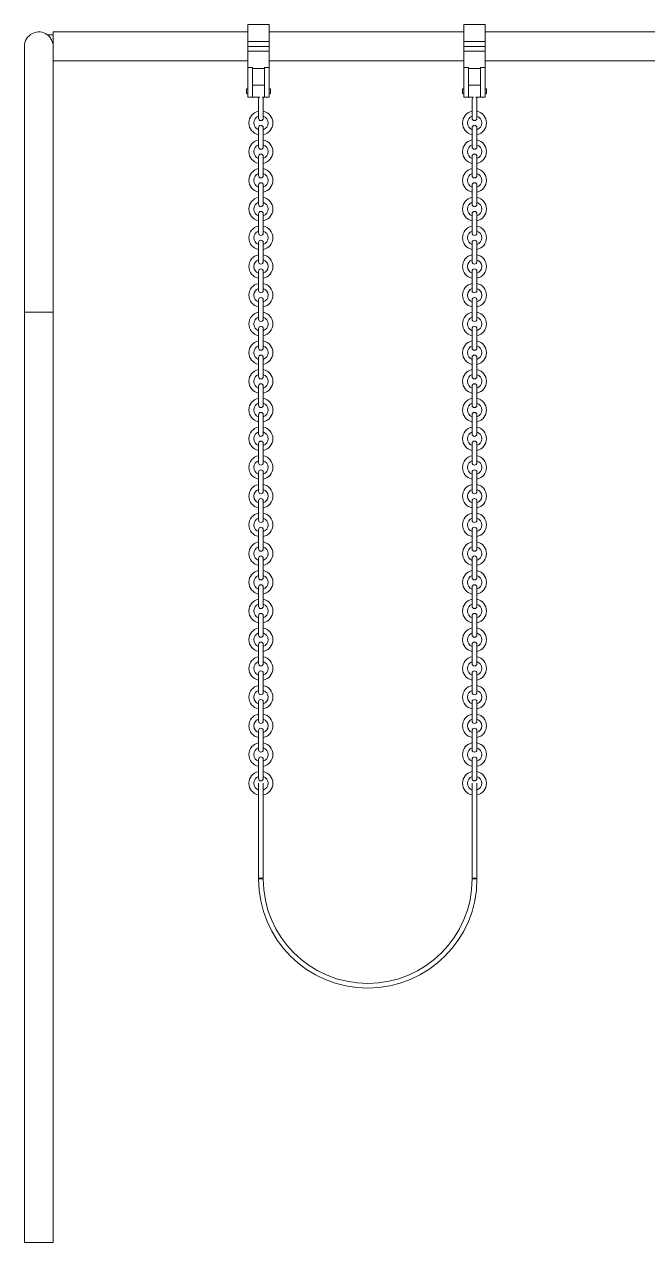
# Model space of a CAD drawing. Header units: metres. Extents: x 4147 to 12436, y -342 to 3787.
# Drawn here: x 4147 to 5449, y -303 to 2243 of the extents above; entities that cross this region are included whole.
import ezdxf

# ---------------------------------------------------------------- set-up
doc = ezdxf.new("R2010")
doc.units = ezdxf.units.M
doc.layers.add('ceco.net 250', color=7, linetype='Continuous', lineweight=9)

msp = doc.modelspace()

# ---------------------------------------------------------------- linework, layer by layer
at = {"layer": 'ceco.net 250', "extrusion": (0, 1, 6.12323e-17)}
for p, q in [((4613.3, 2243.2), (4613.3, 2207.2)), ((4613.3, 2243.2), (4658.3, 2243.2)), ((4658.3, 2207.2), (4658.3, 2243.2)), ((5064.7, 2243.2), (5064.7, 2207.2)), ((5064.7, 2243.2), (5109.7, 2243.2)), ((5109.7, 2207.2), (5109.7, 2243.2)), ((4206.9, 2221.3), (4194.8, 2221.3)), ((4206.9, 2196.4), (4206.9, 2227.4)), ((4613.3, 2227.4), (4206.9, 2227.4)), ((5064.7, 2227.4), (4658.3, 2227.4)), ((5480.2, 2227.4), (5109.7, 2227.4)), ((4146.5, 2197.2), (4146.5, 1642)), ((4206.9, 1642), (4206.9, 2196.4)), ((4613.3, 2197.2), (4613.3, 2207.2)), ((4613.3, 2207.2), (4658.3, 2207.2)), ((4613.3, 2197.2), (4658.3, 2197.2)), ((4613.3, 2197.2), (4658.3, 2197.2)), ((4613.3, 2197.2), (4613.3, 2187.2)), ((4658.3, 2207.2), (4658.3, 2197.2)), ((4658.3, 2187.2), (4658.3, 2197.2)), ((5064.7, 2197.2), (5064.7, 2207.2)), ((5064.7, 2207.2), (5109.7, 2207.2)), ((5064.7, 2197.2), (5109.7, 2197.2)), ((5064.7, 2197.2), (5109.7, 2197.2)), ((5064.7, 2197.2), (5064.7, 2187.2)), ((5109.7, 2207.2), (5109.7, 2197.2)), ((5109.7, 2187.2), (5109.7, 2197.2)), ((4613.3, 2167), (4206.9, 2167)), ((4613.3, 2187.2), (4613.3, 2153)), ((4613.3, 2187.2), (4658.3, 2187.2)), ((4658.3, 2153), (4658.3, 2187.2)), ((5064.7, 2167), (4658.3, 2167)), ((5064.7, 2187.2), (5064.7, 2153)), ((5064.7, 2187.2), (5109.7, 2187.2)), ((5109.7, 2153), (5109.7, 2187.2)), ((5480.2, 2167), (5109.7, 2167)), ((4613.3, 2091.2), (4613.3, 2153)), ((4623.3, 2153), (4613.3, 2153)), ((4623.3, 2153), (4623.3, 2091.2)), ((4623.3, 2151.2), (4648.3, 2151.2)), ((4648.3, 2153), (4648.3, 2091.2)), ((4658.3, 2153), (4648.3, 2153)), ((4658.3, 2091.2), (4658.3, 2153)), ((5064.7, 2091.2), (5064.7, 2153)), ((5074.7, 2153), (5064.7, 2153)), ((5074.7, 2153), (5074.7, 2091.2)), ((5074.7, 2151.2), (5099.7, 2151.2)), ((5099.7, 2153), (5099.7, 2091.2)), ((5109.7, 2153), (5099.7, 2153)), ((5109.7, 2091.2), (5109.7, 2153)), ((4623.3, 2116.2), (4648.3, 2116.2)), ((5074.7, 2116.2), (5099.7, 2116.2)), ((4610.8, 2108.7), (4610.8, 2103.7)), ((4610.8, 2108.7), (4613.3, 2108.7)), ((4610.8, 2103.7), (4610.8, 2098.7)), ((4610.8, 2098.7), (4613.3, 2098.7)), ((4623.3, 2091.2), (4613.3, 2091.2)), ((4623.3, 2091.2), (4637.8, 2091.2)), ((4643.8, 2091.2), (4648.3, 2091.2)), ((4648.3, 2091.2), (4658.3, 2091.2)), ((4658.3, 2108.7), (4660.8, 2108.7)), ((4658.3, 2098.7), (4660.8, 2098.7)), ((4660.8, 2103.7), (4660.8, 2108.7)), ((4660.8, 2098.7), (4660.8, 2103.7)), ((5062.2, 2108.7), (5062.2, 2103.7)), ((5062.2, 2108.7), (5064.7, 2108.7)), ((5062.2, 2103.7), (5062.2, 2098.7)), ((5062.2, 2098.7), (5064.7, 2098.7)), ((5074.7, 2091.2), (5064.7, 2091.2)), ((5074.7, 2091.2), (5084.2, 2091.2)), ((5090.2, 2091.2), (5099.7, 2091.2)), ((5099.7, 2091.2), (5109.7, 2091.2)), ((5109.7, 2108.7), (5112.2, 2108.7)), ((5109.7, 2098.7), (5112.2, 2098.7)), ((5112.2, 2103.7), (5112.2, 2108.7)), ((5112.2, 2098.7), (5112.2, 2103.7)), ((4635.8, 2087.2), (4635.8, 2047.2)), ((4645.8, 2047.2), (4645.8, 2087.2)), ((5082.2, 2087.2), (5082.2, 2047.2)), ((5092.2, 2047.2), (5092.2, 2087.2)), ((4635.8, 2027.2), (4635.8, 1987.2)), ((4645.8, 1987.2), (4645.8, 2027.2)), ((5082.2, 2027.2), (5082.2, 1987.2)), ((5092.2, 1987.2), (5092.2, 2027.2)), ((4635.8, 1967.2), (4635.8, 1927.2)), ((4645.8, 1927.2), (4645.8, 1967.2)), ((5082.2, 1967.2), (5082.2, 1927.2)), ((5092.2, 1927.2), (5092.2, 1967.2)), ((4635.8, 1907.2), (4635.8, 1867.2)), ((4645.8, 1867.2), (4645.8, 1907.2)), ((5082.2, 1907.2), (5082.2, 1867.2)), ((5092.2, 1867.2), (5092.2, 1907.2)), ((4635.8, 1847.2), (4635.8, 1807.2)), ((4645.8, 1807.2), (4645.8, 1847.2)), ((5082.2, 1847.2), (5082.2, 1807.2)), ((5092.2, 1807.2), (5092.2, 1847.2)), ((4635.8, 1787.2), (4635.8, 1747.2)), ((4645.8, 1747.2), (4645.8, 1787.2)), ((5082.2, 1787.2), (5082.2, 1747.2)), ((5092.2, 1747.2), (5092.2, 1787.2)), ((4635.8, 1727.2), (4635.8, 1687.2)), ((4645.8, 1687.2), (4645.8, 1727.2)), ((5082.2, 1727.2), (5082.2, 1687.2)), ((5092.2, 1687.2), (5092.2, 1727.2)), ((4635.8, 1667.2), (4635.8, 1627.2)), ((4645.8, 1627.2), (4645.8, 1667.2)), ((5082.2, 1667.2), (5082.2, 1627.2)), ((5092.2, 1627.2), (5092.2, 1667.2)), ((4206.9, 1642), (4146.5, 1642)), ((4206.9, 1642), (4146.5, 1642)), ((4146.5, 1642), (4146.5, -302.8)), ((4206.9, 1642), (4206.9, -302.8)), ((4635.8, 1607.2), (4635.8, 1567.2)), ((4645.8, 1567.2), (4645.8, 1607.2)), ((5082.2, 1607.2), (5082.2, 1567.2)), ((5092.2, 1567.2), (5092.2, 1607.2)), ((4635.8, 1547.2), (4635.8, 1507.2)), ((4645.8, 1507.2), (4645.8, 1547.2)), ((5082.2, 1547.2), (5082.2, 1507.2)), ((5092.2, 1507.2), (5092.2, 1547.2)), ((4635.8, 1487.2), (4635.8, 1447.2)), ((4645.8, 1447.2), (4645.8, 1487.2)), ((5082.2, 1487.2), (5082.2, 1447.2)), ((5092.2, 1447.2), (5092.2, 1487.2)), ((4635.8, 1427.2), (4635.8, 1387.2)), ((4645.8, 1387.2), (4645.8, 1427.2)), ((5082.2, 1427.2), (5082.2, 1387.2)), ((5092.2, 1387.2), (5092.2, 1427.2)), ((4635.8, 1367.2), (4635.8, 1327.2)), ((4645.8, 1327.2), (4645.8, 1367.2)), ((5082.2, 1367.2), (5082.2, 1327.2)), ((5092.2, 1327.2), (5092.2, 1367.2)), ((4635.8, 1307.2), (4635.8, 1267.2)), ((4645.8, 1267.2), (4645.8, 1307.2)), ((5082.2, 1307.2), (5082.2, 1267.2)), ((5092.2, 1267.2), (5092.2, 1307.2)), ((4635.8, 1247.2), (4635.8, 1207.2)), ((4645.8, 1207.2), (4645.8, 1247.2)), ((5082.2, 1247.2), (5082.2, 1207.2)), ((5092.2, 1207.2), (5092.2, 1247.2)), ((4635.8, 1187.2), (4635.8, 1147.2)), ((4645.8, 1147.2), (4645.8, 1187.2)), ((5082.2, 1187.2), (5082.2, 1147.2)), ((5092.2, 1147.2), (5092.2, 1187.2)), ((4635.8, 1127.2), (4635.8, 1087.2)), ((4645.8, 1087.2), (4645.8, 1127.2)), ((5082.2, 1127.2), (5082.2, 1087.2)), ((5092.2, 1087.2), (5092.2, 1127.2)), ((4635.8, 1067.2), (4635.8, 1027.2)), ((4645.8, 1027.2), (4645.8, 1067.2)), ((5082.2, 1067.2), (5082.2, 1027.2)), ((5092.2, 1027.2), (5092.2, 1067.2)), ((4635.8, 1007.2), (4635.8, 967.2)), ((4645.8, 967.2), (4645.8, 1007.2)), ((5082.2, 1007.2), (5082.2, 967.2)), ((5092.2, 967.2), (5092.2, 1007.2)), ((4635.8, 947.2), (4635.8, 907.2)), ((4645.8, 907.2), (4645.8, 947.2)), ((5082.2, 947.2), (5082.2, 907.2)), ((5092.2, 907.2), (5092.2, 947.2)), ((4635.8, 887.2), (4635.8, 847.2)), ((4645.8, 847.2), (4645.8, 887.2)), ((5082.2, 887.2), (5082.2, 847.2)), ((5092.2, 847.2), (5092.2, 887.2)), ((4635.8, 827.2), (4635.8, 787.2)), ((4645.8, 787.2), (4645.8, 827.2)), ((5082.2, 827.2), (5082.2, 787.2)), ((5092.2, 787.2), (5092.2, 827.2)), ((4635.8, 767.2), (4635.8, 727.2)), ((4645.8, 727.2), (4645.8, 767.2)), ((5082.2, 767.2), (5082.2, 727.2)), ((5092.2, 727.2), (5092.2, 767.2)), ((4635.8, 707.2), (4635.8, 667.2)), ((4645.8, 667.2), (4645.8, 707.2)), ((5082.2, 707.2), (5082.2, 667.2)), ((5092.2, 667.2), (5092.2, 707.2)), ((4635.8, 457.2), (4635.8, 657.2)), ((4645.8, 457.2), (4645.8, 657.2)), ((5082.2, 657.2), (5082.2, 457.2)), ((5092.2, 657.2), (5092.2, 457.2)), ((4635.8, 457.2), (4645.8, 457.2)), ((5082.2, 457.2), (5092.2, 457.2)), ((4146.5, -302.8), (4206.9, -302.8))]:
    msp.add_line(p, q, dxfattribs=at)
at = {"layer": 'ceco.net 250'}
for centre, radius, start, end in [((4176.7, 2197.2), 30.2, 53.1301, 180), ((4176.7, 2197.2), 30.2, 53.1301, 180), ((4640.8, 2087.2), 5, 126.8699, 180), ((4640.8, 2087.2), 5, 0, 53.1301), ((5087.2, 2087.2), 5, 126.8699, 180), ((5087.2, 2087.2), 5, 0, 53.1301), ((4640.8, 2037.2), 25, 101.537, 180), ((4640.8, 2037.2), 25, 180, 258.463), ((4640.8, 2037.2), 15, 109.4712, 180), ((4640.8, 2037.2), 15, 180, 250.5288), ((4640.8, 2047.2), 5, 180, 0), ((4640.8, 2037.2), 25, 281.537, 78.463), ((4640.8, 2037.2), 15, 289.4712, 70.5288), ((5087.2, 2037.2), 25, 101.537, 180), ((5087.2, 2037.2), 25, 180, 258.463), ((5087.2, 2037.2), 15, 109.4712, 180), ((5087.2, 2037.2), 15, 180, 250.5288), ((5087.2, 2047.2), 5, 180, 0), ((5087.2, 2037.2), 25, 281.537, 78.463), ((5087.2, 2037.2), 15, 289.4712, 70.5288), ((4640.8, 2027.2), 5, 0, 180), ((5087.2, 2027.2), 5, 0, 180), ((4640.8, 1977.2), 25, 101.537, 180), ((4640.8, 1977.2), 15, 109.4712, 180), ((4640.8, 1987.2), 5, 180, 0), ((4640.8, 1977.2), 25, 281.537, 78.463), ((4640.8, 1977.2), 15, 289.4712, 70.5288), ((5087.2, 1977.2), 25, 101.537, 180), ((5087.2, 1977.2), 15, 109.4712, 180), ((5087.2, 1987.2), 5, 180, 0), ((5087.2, 1977.2), 25, 281.537, 78.463), ((5087.2, 1977.2), 15, 289.4712, 70.5288), ((4640.8, 1977.2), 25, 180, 258.463), ((4640.8, 1977.2), 15, 180, 250.5288), ((4640.8, 1967.2), 5, 0, 180), ((5087.2, 1977.2), 25, 180, 258.463), ((5087.2, 1977.2), 15, 180, 250.5288), ((5087.2, 1967.2), 5, 0, 180), ((4640.8, 1917.2), 25, 101.537, 180), ((4640.8, 1917.2), 25, 281.537, 78.463), ((5087.2, 1917.2), 25, 101.537, 180), ((5087.2, 1917.2), 25, 281.537, 78.463), ((4640.8, 1917.2), 25, 180, 258.463), ((4640.8, 1917.2), 15, 109.4712, 180), ((4640.8, 1917.2), 15, 180, 250.5288), ((4640.8, 1927.2), 5, 180, 0), ((4640.8, 1907.2), 5, 0, 180), ((4640.8, 1917.2), 15, 289.4712, 70.5288), ((5087.2, 1917.2), 25, 180, 258.463), ((5087.2, 1917.2), 15, 109.4712, 180), ((5087.2, 1917.2), 15, 180, 250.5288), ((5087.2, 1927.2), 5, 180, 0), ((5087.2, 1907.2), 5, 0, 180), ((5087.2, 1917.2), 15, 289.4712, 70.5288), ((4640.8, 1857.2), 25, 101.537, 180), ((4640.8, 1857.2), 15, 109.4712, 180), ((4640.8, 1867.2), 5, 180, 0), ((4640.8, 1857.2), 25, 281.537, 78.463), ((4640.8, 1857.2), 15, 289.4712, 70.5288), ((5087.2, 1857.2), 25, 101.537, 180), ((5087.2, 1857.2), 15, 109.4712, 180), ((5087.2, 1867.2), 5, 180, 0), ((5087.2, 1857.2), 25, 281.537, 78.463), ((5087.2, 1857.2), 15, 289.4712, 70.5288), ((4640.8, 1857.2), 25, 180, 258.463), ((4640.8, 1857.2), 15, 180, 250.5288), ((4640.8, 1847.2), 5, 0, 180), ((5087.2, 1857.2), 25, 180, 258.463), ((5087.2, 1857.2), 15, 180, 250.5288), ((5087.2, 1847.2), 5, 0, 180), ((4640.8, 1797.2), 25, 101.537, 180), ((4640.8, 1797.2), 15, 109.4712, 180), ((4640.8, 1797.2), 25, 281.537, 78.463), ((4640.8, 1797.2), 15, 289.4712, 70.5288), ((5087.2, 1797.2), 25, 101.537, 180), ((5087.2, 1797.2), 15, 109.4712, 180), ((5087.2, 1797.2), 25, 281.537, 78.463), ((5087.2, 1797.2), 15, 289.4712, 70.5288), ((4640.8, 1797.2), 25, 180, 258.463), ((4640.8, 1797.2), 15, 180, 250.5288), ((4640.8, 1807.2), 5, 180, 0), ((4640.8, 1787.2), 5, 0, 180), ((5087.2, 1797.2), 25, 180, 258.463), ((5087.2, 1797.2), 15, 180, 250.5288), ((5087.2, 1807.2), 5, 180, 0), ((5087.2, 1787.2), 5, 0, 180), ((4640.8, 1737.2), 25, 101.537, 180), ((4640.8, 1737.2), 25, 281.537, 78.463), ((5087.2, 1737.2), 25, 101.537, 180), ((5087.2, 1737.2), 25, 281.537, 78.463), ((4640.8, 1737.2), 25, 180, 258.463), ((4640.8, 1737.2), 15, 109.4712, 180), ((4640.8, 1737.2), 15, 180, 250.5288), ((4640.8, 1747.2), 5, 180, 0), ((4640.8, 1727.2), 5, 0, 180), ((4640.8, 1737.2), 15, 289.4712, 70.5288), ((5087.2, 1737.2), 25, 180, 258.463), ((5087.2, 1737.2), 15, 109.4712, 180), ((5087.2, 1737.2), 15, 180, 250.5288), ((5087.2, 1747.2), 5, 180, 0), ((5087.2, 1727.2), 5, 0, 180), ((5087.2, 1737.2), 15, 289.4712, 70.5288), ((4640.8, 1677.2), 25, 101.537, 180), ((4640.8, 1677.2), 15, 109.4712, 180), ((4640.8, 1687.2), 5, 180, 0), ((4640.8, 1677.2), 25, 281.537, 78.463), ((4640.8, 1677.2), 15, 289.4712, 70.5288), ((5087.2, 1677.2), 25, 101.537, 180), ((5087.2, 1677.2), 15, 109.4712, 180), ((5087.2, 1687.2), 5, 180, 0), ((5087.2, 1677.2), 25, 281.537, 78.463), ((5087.2, 1677.2), 15, 289.4712, 70.5288), ((4640.8, 1677.2), 25, 180, 258.463), ((4640.8, 1677.2), 15, 180, 250.5288), ((4640.8, 1667.2), 5, 0, 180), ((5087.2, 1677.2), 25, 180, 258.463), ((5087.2, 1677.2), 15, 180, 250.5288), ((5087.2, 1667.2), 5, 0, 180), ((4640.8, 1617.2), 25, 101.537, 180), ((4640.8, 1617.2), 15, 109.4712, 180), ((4640.8, 1617.2), 25, 281.537, 78.463), ((4640.8, 1617.2), 15, 289.4712, 70.5288), ((5087.2, 1617.2), 25, 101.537, 180), ((5087.2, 1617.2), 15, 109.4712, 180), ((5087.2, 1617.2), 25, 281.537, 78.463), ((5087.2, 1617.2), 15, 289.4712, 70.5288), ((4640.8, 1617.2), 25, 180, 258.463), ((4640.8, 1617.2), 15, 180, 250.5288), ((4640.8, 1627.2), 5, 180, 0), ((4640.8, 1607.2), 5, 0, 180), ((5087.2, 1617.2), 25, 180, 258.463), ((5087.2, 1617.2), 15, 180, 250.5288), ((5087.2, 1627.2), 5, 180, 0), ((5087.2, 1607.2), 5, 0, 180), ((4640.8, 1557.2), 25, 101.537, 180), ((4640.8, 1557.2), 25, 281.537, 78.463), ((5087.2, 1557.2), 25, 101.537, 180), ((5087.2, 1557.2), 25, 281.537, 78.463), ((4640.8, 1557.2), 25, 180, 258.463), ((4640.8, 1557.2), 15, 109.4712, 180), ((4640.8, 1557.2), 15, 180, 250.5288), ((4640.8, 1567.2), 5, 180, 0), ((4640.8, 1557.2), 15, 289.4712, 70.5288), ((5087.2, 1557.2), 25, 180, 258.463), ((5087.2, 1557.2), 15, 109.4712, 180), ((5087.2, 1557.2), 15, 180, 250.5288), ((5087.2, 1567.2), 5, 180, 0), ((5087.2, 1557.2), 15, 289.4712, 70.5288), ((4640.8, 1547.2), 5, 0, 180), ((5087.2, 1547.2), 5, 0, 180), ((4640.8, 1497.2), 25, 101.537, 180), ((4640.8, 1497.2), 15, 109.4712, 180), ((4640.8, 1507.2), 5, 180, 0), ((4640.8, 1497.2), 25, 281.537, 78.463), ((4640.8, 1497.2), 15, 289.4712, 70.5288), ((5087.2, 1497.2), 25, 101.537, 180), ((5087.2, 1497.2), 15, 109.4712, 180), ((5087.2, 1507.2), 5, 180, 0), ((5087.2, 1497.2), 25, 281.537, 78.463), ((5087.2, 1497.2), 15, 289.4712, 70.5288), ((4640.8, 1497.2), 25, 180, 258.463), ((4640.8, 1497.2), 15, 180, 250.5288), ((4640.8, 1487.2), 5, 0, 180), ((5087.2, 1497.2), 25, 180, 258.463), ((5087.2, 1497.2), 15, 180, 250.5288), ((5087.2, 1487.2), 5, 0, 180), ((4640.8, 1437.2), 25, 101.537, 180), ((4640.8, 1437.2), 15, 109.4712, 180), ((4640.8, 1437.2), 25, 281.537, 78.463), ((4640.8, 1437.2), 15, 289.4712, 70.5288), ((5087.2, 1437.2), 25, 101.537, 180), ((5087.2, 1437.2), 15, 109.4712, 180), ((5087.2, 1437.2), 25, 281.537, 78.463), ((5087.2, 1437.2), 15, 289.4712, 70.5288), ((4640.8, 1437.2), 25, 180, 258.463), ((4640.8, 1437.2), 15, 180, 250.5288), ((4640.8, 1447.2), 5, 180, 0), ((4640.8, 1427.2), 5, 0, 180), ((5087.2, 1437.2), 25, 180, 258.463), ((5087.2, 1437.2), 15, 180, 250.5288), ((5087.2, 1447.2), 5, 180, 0), ((5087.2, 1427.2), 5, 0, 180), ((4640.8, 1377.2), 25, 101.537, 180), ((4640.8, 1377.2), 25, 281.537, 78.463), ((5087.2, 1377.2), 25, 101.537, 180), ((5087.2, 1377.2), 25, 281.537, 78.463), ((4640.8, 1377.2), 25, 180, 258.463), ((4640.8, 1377.2), 15, 109.4712, 180), ((4640.8, 1377.2), 15, 180, 250.5288), ((4640.8, 1387.2), 5, 180, 0), ((4640.8, 1377.2), 15, 289.4712, 70.5288), ((5087.2, 1377.2), 25, 180, 258.463), ((5087.2, 1377.2), 15, 109.4712, 180), ((5087.2, 1377.2), 15, 180, 250.5288), ((5087.2, 1387.2), 5, 180, 0), ((5087.2, 1377.2), 15, 289.4712, 70.5288), ((4640.8, 1367.2), 5, 0, 180), ((5087.2, 1367.2), 5, 0, 180), ((4640.8, 1317.2), 25, 101.537, 180), ((4640.8, 1317.2), 15, 109.4712, 180), ((4640.8, 1327.2), 5, 180, 0), ((4640.8, 1317.2), 25, 281.537, 78.463), ((4640.8, 1317.2), 15, 289.4712, 70.5288), ((5087.2, 1317.2), 25, 101.537, 180), ((5087.2, 1317.2), 15, 109.4712, 180), ((5087.2, 1327.2), 5, 180, 0), ((5087.2, 1317.2), 25, 281.537, 78.463), ((5087.2, 1317.2), 15, 289.4712, 70.5288), ((4640.8, 1317.2), 25, 180, 258.463), ((4640.8, 1317.2), 15, 180, 250.5288), ((4640.8, 1307.2), 5, 0, 180), ((5087.2, 1317.2), 25, 180, 258.463), ((5087.2, 1317.2), 15, 180, 250.5288), ((5087.2, 1307.2), 5, 0, 180), ((4640.8, 1257.2), 25, 101.537, 180), ((4640.8, 1257.2), 25, 281.537, 78.463), ((5087.2, 1257.2), 25, 101.537, 180), ((5087.2, 1257.2), 25, 281.537, 78.463), ((4640.8, 1257.2), 25, 180, 258.463), ((4640.8, 1257.2), 15, 109.4712, 180), ((4640.8, 1257.2), 15, 180, 250.5288), ((4640.8, 1267.2), 5, 180, 0), ((4640.8, 1247.2), 5, 0, 180), ((4640.8, 1257.2), 15, 289.4712, 70.5288), ((5087.2, 1257.2), 25, 180, 258.463), ((5087.2, 1257.2), 15, 109.4712, 180), ((5087.2, 1257.2), 15, 180, 250.5288), ((5087.2, 1267.2), 5, 180, 0), ((5087.2, 1247.2), 5, 0, 180), ((5087.2, 1257.2), 15, 289.4712, 70.5288), ((4640.8, 1197.2), 25, 101.537, 180), ((4640.8, 1197.2), 25, 180, 258.463), ((4640.8, 1197.2), 15, 109.4712, 180), ((4640.8, 1197.2), 15, 180, 250.5288), ((4640.8, 1207.2), 5, 180, 0), ((4640.8, 1197.2), 25, 281.537, 78.463), ((4640.8, 1197.2), 15, 289.4712, 70.5288), ((5087.2, 1197.2), 25, 101.537, 180), ((5087.2, 1197.2), 25, 180, 258.463), ((5087.2, 1197.2), 15, 109.4712, 180), ((5087.2, 1197.2), 15, 180, 250.5288), ((5087.2, 1207.2), 5, 180, 0), ((5087.2, 1197.2), 25, 281.537, 78.463), ((5087.2, 1197.2), 15, 289.4712, 70.5288), ((4640.8, 1187.2), 5, 0, 180), ((5087.2, 1187.2), 5, 0, 180), ((4640.8, 1137.2), 25, 101.537, 180), ((4640.8, 1137.2), 15, 109.4712, 180), ((4640.8, 1147.2), 5, 180, 0), ((4640.8, 1137.2), 25, 281.537, 78.463), ((4640.8, 1137.2), 15, 289.4712, 70.5288), ((5087.2, 1137.2), 25, 101.537, 180), ((5087.2, 1137.2), 15, 109.4712, 180), ((5087.2, 1147.2), 5, 180, 0), ((5087.2, 1137.2), 25, 281.537, 78.463), ((5087.2, 1137.2), 15, 289.4712, 70.5288), ((4640.8, 1137.2), 25, 180, 258.463), ((4640.8, 1137.2), 15, 180, 250.5288), ((4640.8, 1127.2), 5, 0, 180), ((5087.2, 1137.2), 25, 180, 258.463), ((5087.2, 1137.2), 15, 180, 250.5288), ((5087.2, 1127.2), 5, 0, 180), ((4640.8, 1077.2), 25, 101.537, 180), ((4640.8, 1077.2), 25, 281.537, 78.463), ((5087.2, 1077.2), 25, 101.537, 180), ((5087.2, 1077.2), 25, 281.537, 78.463), ((4640.8, 1077.2), 25, 180, 258.463), ((4640.8, 1077.2), 15, 109.4712, 180), ((4640.8, 1077.2), 15, 180, 250.5288), ((4640.8, 1087.2), 5, 180, 0), ((4640.8, 1067.2), 5, 0, 180), ((4640.8, 1077.2), 15, 289.4712, 70.5288), ((5087.2, 1077.2), 25, 180, 258.463), ((5087.2, 1077.2), 15, 109.4712, 180), ((5087.2, 1077.2), 15, 180, 250.5288), ((5087.2, 1087.2), 5, 180, 0), ((5087.2, 1067.2), 5, 0, 180), ((5087.2, 1077.2), 15, 289.4712, 70.5288), ((4640.8, 1017.2), 25, 101.537, 180), ((4640.8, 1017.2), 15, 109.4712, 180), ((4640.8, 1027.2), 5, 180, 0), ((4640.8, 1017.2), 25, 281.537, 78.463), ((4640.8, 1017.2), 15, 289.4712, 70.5288), ((5087.2, 1017.2), 25, 101.537, 180), ((5087.2, 1017.2), 15, 109.4712, 180), ((5087.2, 1027.2), 5, 180, 0), ((5087.2, 1017.2), 25, 281.537, 78.463), ((5087.2, 1017.2), 15, 289.4712, 70.5288), ((4640.8, 1017.2), 25, 180, 258.463), ((4640.8, 1017.2), 15, 180, 250.5288), ((4640.8, 1007.2), 5, 0, 180), ((5087.2, 1017.2), 25, 180, 258.463), ((5087.2, 1017.2), 15, 180, 250.5288), ((5087.2, 1007.2), 5, 0, 180), ((4640.8, 957.2), 25, 101.537, 180), ((4640.8, 957.2), 15, 109.4712, 180), ((4640.8, 957.2), 25, 281.537, 78.463), ((4640.8, 957.2), 15, 289.4712, 70.5288), ((5087.2, 957.2), 25, 101.537, 180), ((5087.2, 957.2), 15, 109.4712, 180), ((5087.2, 957.2), 25, 281.537, 78.463), ((5087.2, 957.2), 15, 289.4712, 70.5288), ((4640.8, 957.2), 25, 180, 258.463), ((4640.8, 957.2), 15, 180, 250.5288), ((4640.8, 967.2), 5, 180, 0), ((4640.8, 947.2), 5, 0, 180), ((5087.2, 957.2), 25, 180, 258.463), ((5087.2, 957.2), 15, 180, 250.5288), ((5087.2, 967.2), 5, 180, 0), ((5087.2, 947.2), 5, 0, 180), ((4640.8, 897.2), 25, 101.537, 180), ((4640.8, 897.2), 25, 281.537, 78.463), ((5087.2, 897.2), 25, 101.537, 180), ((5087.2, 897.2), 25, 281.537, 78.463), ((4640.8, 897.2), 25, 180, 258.463), ((4640.8, 897.2), 15, 109.4712, 180), ((4640.8, 897.2), 15, 180, 250.5288), ((4640.8, 907.2), 5, 180, 0), ((4640.8, 887.2), 5, 0, 180), ((4640.8, 897.2), 15, 289.4712, 70.5288), ((5087.2, 897.2), 25, 180, 258.463), ((5087.2, 897.2), 15, 109.4712, 180), ((5087.2, 897.2), 15, 180, 250.5288), ((5087.2, 907.2), 5, 180, 0), ((5087.2, 887.2), 5, 0, 180), ((5087.2, 897.2), 15, 289.4712, 70.5288), ((4640.8, 837.2), 25, 101.537, 180), ((4640.8, 837.2), 15, 109.4712, 180), ((4640.8, 847.2), 5, 180, 0), ((4640.8, 837.2), 25, 281.537, 78.463), ((4640.8, 837.2), 15, 289.4712, 70.5288), ((5087.2, 837.2), 25, 101.537, 180), ((5087.2, 837.2), 15, 109.4712, 180), ((5087.2, 847.2), 5, 180, 0), ((5087.2, 837.2), 25, 281.537, 78.463), ((5087.2, 837.2), 15, 289.4712, 70.5288), ((4640.8, 837.2), 25, 180, 258.463), ((4640.8, 837.2), 15, 180, 250.5288), ((4640.8, 827.2), 5, 0, 180), ((5087.2, 837.2), 25, 180, 258.463), ((5087.2, 837.2), 15, 180, 250.5288), ((5087.2, 827.2), 5, 0, 180), ((4640.8, 777.2), 25, 101.537, 180), ((4640.8, 777.2), 15, 109.4712, 180), ((4640.8, 777.2), 25, 281.537, 78.463), ((4640.8, 777.2), 15, 289.4712, 70.5288), ((5087.2, 777.2), 25, 101.537, 180), ((5087.2, 777.2), 15, 109.4712, 180), ((5087.2, 777.2), 25, 281.537, 78.463), ((5087.2, 777.2), 15, 289.4712, 70.5288), ((4640.8, 777.2), 25, 180, 258.463), ((4640.8, 777.2), 15, 180, 250.5288), ((4640.8, 787.2), 5, 180, 0), ((4640.8, 767.2), 5, 0, 180), ((5087.2, 777.2), 25, 180, 258.463), ((5087.2, 777.2), 15, 180, 250.5288), ((5087.2, 787.2), 5, 180, 0), ((5087.2, 767.2), 5, 0, 180), ((4640.8, 717.2), 25, 101.537, 180), ((4640.8, 717.2), 25, 281.537, 78.463), ((5087.2, 717.2), 25, 101.537, 180), ((5087.2, 717.2), 25, 281.537, 78.463), ((4640.8, 717.2), 25, 180, 258.463), ((4640.8, 717.2), 15, 109.4712, 180), ((4640.8, 717.2), 15, 180, 250.5288), ((4640.8, 727.2), 5, 180, 0), ((4640.8, 717.2), 15, 289.4712, 70.5288), ((5087.2, 717.2), 25, 180, 258.463), ((5087.2, 717.2), 15, 109.4712, 180), ((5087.2, 717.2), 15, 180, 250.5288), ((5087.2, 727.2), 5, 180, 0), ((5087.2, 717.2), 15, 289.4712, 70.5288), ((4640.8, 707.2), 5, 0, 180), ((5087.2, 707.2), 5, 0, 180), ((4640.8, 657.2), 25, 101.537, 180), ((4640.8, 657.2), 15, 109.4712, 180), ((4640.8, 667.2), 5, 180, 0), ((4640.8, 657.2), 25, 281.537, 78.463), ((4640.8, 657.2), 15, 289.4712, 70.5288), ((5087.2, 657.2), 25, 101.537, 180), ((5087.2, 657.2), 15, 109.4712, 180), ((5087.2, 667.2), 5, 180, 0), ((5087.2, 657.2), 25, 281.537, 78.463), ((5087.2, 657.2), 15, 289.4712, 70.5288), ((4640.8, 657.2), 25, 180, 258.463), ((4640.8, 657.2), 15, 180, 250.5288), ((5087.2, 657.2), 25, 180, 258.463), ((5087.2, 657.2), 15, 180, 250.5288), ((4864, 457.2), 228.2, 180, 0), ((4864, 457.2), 218.2, 180, 0)]:
    msp.add_arc(centre, radius, start, end, dxfattribs=at)
at = {"layer": 'ceco.net 250', "extrusion": (0, 6.12323e-17, -1)}
for centre, major_axis, start_param, end_param in [((4640.8, 457.2), (5, 0), 3.141593, 6.283185), ((5087.2, 457.2), (-5, 0), 0, 3.141593)]:
    msp.add_ellipse(centre, major_axis=major_axis, ratio=0.447214, start_param=start_param, end_param=end_param, dxfattribs=at)
at = {"layer": 'ceco.net 250'}
msp.add_open_spline([(4194.8, 2221.3), (4194.8, 2221.3), (4195.1, 2221.1), (4196.2, 2220.1), (4197.3, 2219.2), (4199.9, 2216.4), (4201.7, 2214.1), (4204.5, 2208.8), (4205.5, 2206.1), (4206.6, 2201.3), (4206.8, 2199.4), (4206.9, 2197.2), (4206.9, 2196.9), (4206.9, 2196.7)], degree=3, knots=[1.598645, 1.598645, 1.598645, 1.598645, 1.78306, 1.78306, 2.028621, 2.028621, 2.379831, 2.379831, 2.654997, 2.654997, 2.828696, 2.828696, 2.851017, 2.851017, 2.851017, 2.851017], dxfattribs=at)

doc.saveas('drawing.dxf')
